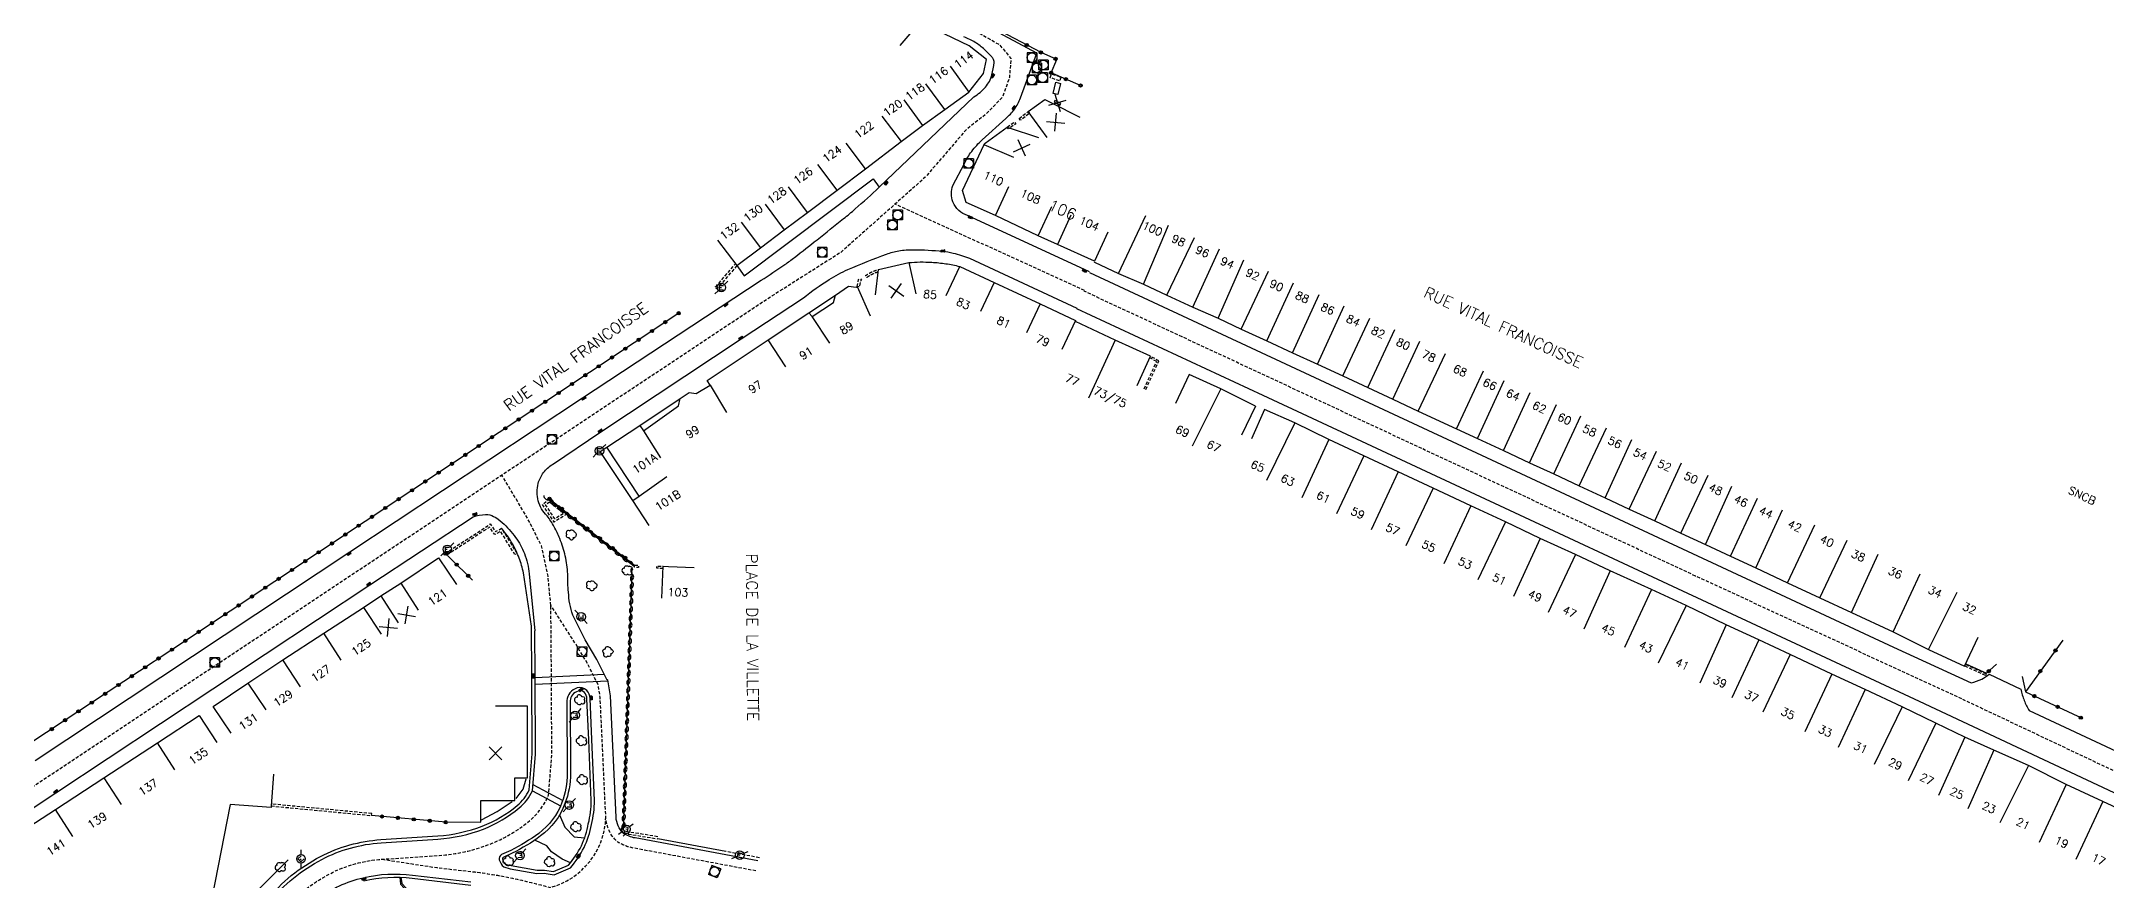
# Model space of a CAD drawing. Header units: millimetres. Extents: x 154000 to 155001, y 121000 to 122000.
# Drawn here: x 154175.8 to 154498.4, y 121514.3 to 121645.3 of the extents above; entities that cross this region are included whole.
import ezdxf
from ezdxf.enums import TextEntityAlignment as Align

# ---------------------------------------------------------------- set-up
doc = ezdxf.new("R2010")
doc.units = ezdxf.units.MM
doc.linetypes.add('DASHED', pattern=[0.75, 0.5, -0.25])
doc.layers.get('0').update_dxf_attribs({"linetype": 'CONTINUOUS'})
for name, color, linetype in [('W0001', 6, 'DASHED'), ('W0008', 7, 'CONTINUOUS'), ('W0017', 7, 'CONTINUOUS'), ('W0100', 7, 'CONTINUOUS'), ('W0112', 1, 'DASHED'), ('W0300', 7, 'CONTINUOUS'), ('W0302', 3, 'CONTINUOUS'), ('W0310', 3, 'CONTINUOUS'), ('W0322', 7, 'CONTINUOUS'), ('W0334', 7, 'CONTINUOUS'), ('W0400', 7, 'CONTINUOUS'), ('W0420', 7, 'CONTINUOUS'), ('W0471', 7, 'CONTINUOUS'), ('W0984', 7, 'CONTINUOUS'), ('W0989', 7, 'CONTINUOUS'), ('W0991', 7, 'CONTINUOUS'), ('W1102', 7, 'CONTINUOUS')]:
    doc.layers.add(name, color=color, linetype=linetype)
doc.styles.get("Standard").update_dxf_attribs({"font": 'romans.shx', "width": 0.85})

# ---------------------------------------------------------------- blocks, each defined once
blk = doc.blocks.new('t991o')
at = {"color": 0, "linetype": 'Continuous'}
for p, q in [((-1, 1), (1, -1)), ((-1, -1), (1, 1))]:
    blk.add_line(p, q, dxfattribs=at)
blk = doc.blocks.new('t322o')
at = {"color": 0, "linetype": 'Continuous'}
for radius in [0.25, 0.15]:
    blk.add_circle((0, 0), radius, dxfattribs=at)
blk = doc.blocks.new('t310o')
at = {"color": 0, "linetype": 'Continuous'}
for centre, start, end in [((-0.5, 0.38), 216.8699, 323.1304), ((0.5, -0.37), 36.8699, 143.1303)]:
    blk.add_arc(centre, 0.625, start, end, dxfattribs=at)
blk = doc.blocks.new('T400')
for p, q in [((-0.15, 0.3), (0.15, 0.3)), ((-0.15, -0.25), (-0.15, 0.3)), ((-0.15, 0.15), (0.15, 0.15)), ((-0.15, 0), (0.15, 0)), ((0.15, 0.3), (0.15, -0.25)), ((-0.15, -0.15), (0.15, -0.15)), ((-0.15, -0.25), (-0.15, -0.3)), ((-0.15, -0.3), (0.15, -0.3)), ((0.15, -0.3), (0.15, -0.25))]:
    blk.add_line(p, q)
blk = doc.blocks.new('T471')
for p, q in [((-0.333334, 0.333334), (-0.333334, -0.333334)), ((-0.333334, 0.333334), (0.333334, 0.333334)), ((-0.333334, 0), (0, 0)), ((0.500001, 0.500001), (1.000002, 1.000002)), ((-0.500001, -0.500001), (-1.000002, -1.000002)), ((-0.333334, -0.333334), (0.333334, -0.333334))]:
    blk.add_line(p, q)
blk.add_ellipse((0, 0), major_axis=(0.471405, 0.471405), ratio=1, start_param=5.4977871438, end_param=11.780972451)
blk = doc.blocks.new('T420')
for p, q in [((0.75, 0.75), (-0.75, 0.75)), ((-0.75, 0.75), (-0.75, -0.75)), ((0.75, 0.75), (0.75, -0.75)), ((0.75, -0.75), (-0.75, -0.75))]:
    blk.add_line(p, q)
blk.add_ellipse((0, 0), major_axis=(-0.53, 0.53), ratio=1, start_param=3.926991, end_param=10.210176)
blk = doc.blocks.new('T300')
for p, q in [((-0.8, 0.51), (-0.86, 0.34)), ((-0.86, 0.34), (-0.86, 0.17)), ((-0.86, 0.17), (-0.74, 0.06)), ((-0.69, 0.63), (-0.8, 0.51)), ((-0.8, -0.06), (-0.74, 0.06)), ((-0.74, 0.06), (-0.69, 0.11)), ((-0.57, 0.69), (-0.69, 0.63)), ((-0.46, 0.69), (-0.57, 0.69)), ((-0.29, 0.63), (-0.46, 0.69)), ((-0.29, 0.63), (-0.17, 0.74)), ((-0.23, 0.57), (-0.29, 0.63)), ((-0.17, 0.74), (-0.06, 0.8)), ((-0.06, 0.8), (0.06, 0.8)), ((0.06, 0.8), (0.23, 0.74)), ((0.23, 0.74), (0.34, 0.63)), ((0.34, 0.63), (0.4, 0.51)), ((0.46, 0.46), (0.34, 0.46)), ((0.4, 0.51), (0.4, 0.46)), ((0.57, 0.4), (0.46, 0.46)), ((0.57, 0.4), (0.69, 0.29)), ((0.69, 0.29), (0.74, 0.17)), ((0.74, 0.06), (0.69, -0.17)), ((0.74, 0.17), (0.74, 0.06)), ((-0.8, -0.17), (-0.8, -0.06)), ((-0.8, -0.23), (-0.8, -0.17)), ((-0.74, -0.34), (-0.8, -0.23)), ((-0.69, -0.4), (-0.74, -0.34)), ((-0.51, -0.46), (-0.69, -0.4)), ((-0.4, -0.46), (-0.51, -0.46)), ((-0.4, -0.46), (-0.34, -0.46)), ((-0.34, -0.46), (-0.34, -0.4)), ((-0.34, -0.51), (-0.34, -0.46)), ((-0.29, -0.63), (-0.34, -0.51)), ((-0.17, -0.74), (-0.29, -0.63)), ((-0.06, -0.8), (-0.17, -0.74)), ((0.06, -0.8), (-0.06, -0.8)), ((0.17, -0.74), (0.06, -0.8)), ((0.23, -0.69), (0.17, -0.74)), ((0.29, -0.46), (0.23, -0.46)), ((0.29, -0.63), (0.23, -0.69)), ((0.46, -0.4), (0.29, -0.46)), ((0.34, -0.51), (0.29, -0.63)), ((0.34, -0.51), (0.34, -0.46)), ((0.57, -0.34), (0.46, -0.4)), ((0.63, -0.29), (0.57, -0.34)), ((0.69, -0.17), (0.63, -0.29))]:
    blk.add_line(p, q)

msp = doc.modelspace()

# ---------------------------------------------------------------- linework, layer by layer
at = {"layer": 'W0001', "flags": 128}
for points in [[(154224.07, 121689.54), (154264.75, 121673), (154285.63, 121663.67), (154308.75, 121652.75), (154321.78, 121646.91), (154325.49, 121644.81), (154327.27, 121642.65), (154327.03, 121639.69), (154325.97, 121636.66), (154323.38, 121633.97), (154320.23, 121631.49), (154313.89, 121624.11), (154300.69, 121612.37), (154289.98, 121605.58), (154250.83, 121579.62), (154126.78, 121497.19), (154040.59, 121440.73), (154000, 121413.85)], [(154338.76, 121606.43), (154309.17, 121619.92)], [(154255.41, 121557.26), (154254.97, 121561.8), (154253.95, 121566.53), (154251.77, 121570.86), (154247.77, 121577.58)]]:
    msp.add_lwpolyline(points, dxfattribs=at)
at = {"layer": 'W0001'}
msp.add_lwpolyline([(154517.75, 121522.81), (154475.78, 121542.64), (154434.2, 121561.84), (154391.44, 121581.75), (154354.01, 121599.19), (154338.71, 121606.31)], dxfattribs=at)
at = {"layer": 'W0001', "flags": 128}
for points in [[(154319.28, 121273.93), (154289.51, 121308.04), (154270.67, 121329.62, -0.056308), (154268.01, 121333.47, -0.087018), (154267.11, 121336.19, 0.012223), (154266.42, 121340.22), (154266.58, 121361.17), (154266.76, 121379.78, 0.017346), (154266.7, 121382.28, 0.118048), (154265.14, 121387.44), (154258.84, 121401.74), (154247.46, 121427.51), (154242.66, 121438.26), (154239.67, 121444.95), (154229.4, 121468.13, 0.051521), (154222.2, 121480.7), (154218.09, 121486.07, 0.004942), (154213.96, 121491.35, -0.08744), (154212.11, 121494.74, -0.104253), (154211.08, 121503.53, -0.149203), (154213.41, 121509.27, -0.102243), (154220.83, 121515.31, -0.104403), (154229.06, 121517.61), (154237.95, 121518.2, 0.075501), (154245.8, 121519.93, 0.082682), (154252.13, 121523.66, 0.119658), (154255.07, 121527.65), (154255.56, 121533.95), (154255.51, 121546.24), (154255.41, 121557.26)], [(154287.45, 121515.79), (154268.3, 121519.36, -0.098651), (154265.75, 121520.38, -0.191217), (154264, 121524.12), (154263.11, 121542.94), (154262.81, 121544.82), (154261.2, 121548.07), (154259.36, 121551.13), (154255.41, 121557.26)], [(154229.06, 121517.61), (154237.62, 121516.3), (154243.13, 121515.67, -0.023057), (154249.42, 121514.65, -0.018173), (154255.28, 121513.19, 0.330252), (154264, 121524.12)]]:
    msp.add_lwpolyline(points, format="xyb", dxfattribs=at)
at = {"layer": 'W0008', "flags": 128}
for points in [[(154174.87, 121533.03), (154224, 121565.62), (154260.19, 121589.58), (154288.25, 121608.02, 0.006688), (154291.95, 121610.48, 0.015752), (154293.48, 121611.6, 0.001235), (154296.99, 121614.36, 0.001044), (154301.13, 121617.65, 0.011703), (154302.96, 121619.17, 0.005507), (154306.71, 121622.54), (154321.47, 121636.69, 0.098056), (154323.31, 121638.19, 0.108366), (154324.3, 121640.1, 0.044234), (154324.63, 121642.05, 0.156684), (154324.5, 121642.61, 0.053598), (154324.19, 121643.02, 0.018628), (154323.14, 121644.06, 0.047977), (154321.7, 121645.16, 0.043692), (154319.92, 121646.05)], [(154339.56, 121609.34), (154320.5, 121618.15, -0.114463), (154319.12, 121618.93, -0.114463), (154318.22, 121620.25, -0.093339), (154317.98, 121621.54, -0.093339), (154318.22, 121622.82), (154320, 121626.27, -0.022523), (154320.53, 121627.24, -0.022523), (154321.14, 121628.15, -0.024792), (154321.92, 121629.09, -0.024792), (154322.78, 121629.95), (154326.45, 121633.31, 0.035563), (154327.19, 121633.97, 0.035563), (154327.83, 121634.73, 0.035963), (154328.36, 121635.58, 0.035963), (154328.77, 121636.5), (154331.34, 121643.47), (154323.26, 121647.8)], [(154258.85, 121555.75, 0.116965), (154258.85, 121555.75, -0.084763), (154258.18, 121559.32, -0.019297), (154258.06, 121560.73, -0.019297), (154258.05, 121562.16, 0.041474), (154257.66, 121564.97, 0.041474), (154256.81, 121567.68, 0.029776), (154255.93, 121569.52, 0.029776), (154254.83, 121571.25, -0.135312), (154253.44, 121573.58, -0.135312), (154253.44, 121576.3, -0.09291), (154254.27, 121577.99, -0.09291), (154255.65, 121579.27), (154263.23, 121584.36), (154285.16, 121598.87), (154294.86, 121605.29, -0.026025), (154298.89, 121608.14, -0.038699), (154301.82, 121609.7, -0.013988), (154307.85, 121612.11, -0.04636), (154309.74, 121612.62, -0.044257), (154312.04, 121612.8, -0.022231), (154316.63, 121612.56, -0.039596), (154318.24, 121612.27, -0.023837), (154320.82, 121611.46), (154337.57, 121603.65)], [(154339.53, 121609.24), (154370.13, 121594.97), (154465.11, 121550.74), (154477.23, 121545.16, 0.0504), (154478.89, 121545.74, 0.04), (154480.06, 121546.5), (154485, 121544.18, 0.0335), (154485.53, 121542.38, 0.031), (154486.3, 121540.83), (154519.05, 121525.53)], [(154122.14, 121490.97), (154178.12, 121528), (154227.15, 121560.44), (154243.26, 121571.1, -0.078873), (154245.22, 121571.45, -0.122339), (154246.48, 121571.16, -0.075375), (154247.82, 121570.21, -0.03939), (154249.9, 121567.87, -0.072036), (154251.28, 121565.36, -0.062719), (154252.04, 121562.17), (154252.89, 121553.26)], [(154287.74, 121517.36), (154268.59, 121520.93, -0.091913), (154266.75, 121521.64, -0.18156), (154265.59, 121524.2), (154264.71, 121543.11), (154264.3, 121545.62), (154264.22, 121545.59), (154262.61, 121548.83), (154260.77, 121551.9), (154258.85, 121555.75)], [(154211.42, 121510.89, -0.102243), (154219.65, 121517.59, -0.104372), (154228.89, 121520.17), (154237.78, 121520.76, 0.075501), (154244.87, 121522.33, 0.082682), (154250.48, 121525.63, 0.107379), (154252.54, 121528.3), (154252.99, 121534.04), (154252.94, 121546.22), (154252.89, 121553.26)], [(154219, 121511.45, -0.100467), (154226.11, 121514.73, -0.090598), (154233.8, 121515.13), (154242.94, 121514.08, -0.023057)]]:
    msp.add_lwpolyline(points, format="xyb", dxfattribs=at)
msp.add_lwpolyline([(154516.45, 121520.09), (154469.18, 121542.24), (154366.66, 121590.01), (154337.56, 121603.54)], dxfattribs=at)
at = {"layer": 'W0008'}
msp.add_lwpolyline([(154258.46, 121516.29, 0.145272), (154261.74, 121523.05, 0.068293), (154262.22, 121526.81), (154261.82, 121536.29), (154261.55, 121542.7, 0.182909), (154261.01, 121543.98, 0.283041), (154259.53, 121544.36, 0.147871), (154258.39, 121543.59, 0.159396), (154257.93, 121542.4), (154257.97, 121531.01, -0.091479), (154257.15, 121526.47, -0.144361), (154253.51, 121521.65, -0.043172), (154249.18, 121519), (154247.73, 121518.34, 0.379219), (154247.36, 121517.5, 0.124821), (154248.05, 121516.41), (154249.08, 121516.12), (154253.22, 121515.38), (154254.38, 121515.43), (154255.91, 121515.18)], format="xyb", close=True, dxfattribs=at)
for points in [[(154256.78, 121524.55), (154257.59, 121522.63), (154259.06, 121521.11), (154260.69, 121520.96)], [(154258.48, 121517.07), (154257.18, 121517.64), (154255.51, 121518.75), (154254.79, 121519.7), (154252.9, 121520.61)]]:
    msp.add_lwpolyline(points, dxfattribs=at)
at = {"layer": 'W0017', "flags": 128}
for points in [[(154284.47, 121610.32), (154285.61, 121608.72), (154305.73, 121623.86), (154306.71, 121622.54)], [(154295.72, 121602.92), (154299.86, 121605.71)], [(154269.3, 121585.34), (154275.59, 121589.54)], [(154268.2, 121573.62), (154263.13, 121581.29), (154264.18, 121581.96)]]:
    msp.add_lwpolyline(points, dxfattribs=at)
msp.add_lwpolyline([(154252.38, 121554), (154251.14, 121562.32, 0.038021), (154250.45, 121564.65, 0.038021), (154249.42, 121566.85, 0.023292), (154248.62, 121568.11, 0.023292), (154247.71, 121569.29)], format="xyb", dxfattribs=at)
at = {"layer": 'W0100'}
for p, q in [((154355.13, 121593.29), (154352.97, 121588.78)), ((154365.45, 121588.35), (154363.29, 121583.84))]:
    msp.add_line(p, q, dxfattribs=at)
at = {"layer": 'W0100', "flags": 128}
for points in [[(154281.45, 121614.31), (154284.47, 121610.32), (154288.15, 121613.11), (154291.86, 121615.91), (154295.51, 121618.61), (154300.13, 121622.09), (154304.57, 121625.44), (154310.11, 121629.67), (154313.48, 121632.18), (154316.93, 121634.67), (154320.71, 121637.41), (154323, 121640.3), (154323.47, 121642.48), (154320.75, 121644.62), (154313.05, 121648.34), (154309.9, 121644.69)], [(154332.91, 121630.32), (154329.96, 121634.36), (154332.57, 121636.26), (154333.59, 121635.74), (154338.04, 121633.47)], [(154340.3, 121610.99), (154334.55, 121613.63), (154331.54, 121614.99), (154324.87, 121618.14), (154320.29, 121620.18), (154319.7, 121622.03), (154323.07, 121629.22), (154323.08, 121629.22)], [(154323.06, 121629.23), (154323.25, 121629.41), (154326.7, 121631.95), (154326.84, 121631.9), (154331.58, 121630.32)], [(154340.27, 121610.88), (154340.33, 121610.86), (154344.08, 121609.1), (154347.96, 121607.43), (154351.62, 121605.68), (154355.69, 121603.83), (154359.62, 121602.09), (154363.22, 121600.4), (154367.22, 121598.56), (154371.27, 121596.71), (154375.17, 121594.93), (154379.09, 121593.08), (154383.01, 121591.26), (154386.93, 121589.44), (154390.86, 121587.58), (154396.89, 121584.8), (154400.12, 121583.31), (154404.19, 121581.44), (154408.26, 121579.54), (154412.06, 121577.78), (154416.04, 121575.91), (154420.07, 121574.06), (154423.81, 121572.29), (154427.83, 121570.44), (154431.89, 121568.53), (154435.73, 121566.77), (154439.66, 121564.93), (154443.62, 121563.11), (154448.58, 121560.79), (154453.59, 121558.41), (154458.58, 121556.14), (154465.06, 121553.13), (154470.61, 121550.37), (154476.23, 121547.77), (154478.33, 121552.31)], [(154279.81, 121592.38), (154289.35, 121598.7), (154295.72, 121602.92), (154296.24, 121602.37), (154299.54, 121604.55), (154299.86, 121605.71), (154301.92, 121607.08), (154303.1, 121606.97), (154303.26, 121607.04), (154305.27, 121602.46)], [(154346.97, 121591.61), (154349.06, 121596.15), (154343.57, 121598.69), (154337.36, 121601.6)], [(154270.77, 121569.73), (154268.2, 121573.62), (154269.23, 121574.3), (154264.18, 121581.96), (154269.3, 121585.34), (154269.86, 121584.51), (154275.34, 121588.44), (154275.59, 121589.54), (154277.02, 121590.49), (154278.11, 121590.34), (154280.29, 121591.65), (154279.84, 121592.37)], [(154365.45, 121588.35), (154360.05, 121591.05), (154355.13, 121593.29)], [(154503.64, 121523.93), (154497.83, 121526.63), (154492.1, 121529.31), (154486.19, 121532.24), (154480.79, 121534.65), (154476.27, 121536.7), (154471.74, 121538.87), (154466.45, 121541.42), (154460.68, 121544.1), (154455.51, 121546.54), (154448.98, 121549.61), (154444.08, 121551.88), (154438.98, 121554.2), (154432.71, 121557.24), (154427.31, 121559.74), (154420.87, 121562.65), (154415.43, 121565.2), (154409.93, 121567.71), (154404.51, 121570.29), (154399.09, 121572.81), (154393.2, 121575.58), (154387.73, 121578.1), (154382.37, 121580.61), (154376.91, 121583.14), (154371.59, 121585.75), (154366.85, 121587.82), (154364.85, 121583.24)], [(154205.47, 121537.31), (154202.68, 121541.46), (154208.09, 121545.1), (154213.54, 121548.74), (154219.95, 121552.9), (154226.14, 121556.93), (154228.87, 121558.74), (154231.98, 121560.7), (154237.87, 121564.67), (154240.67, 121560.53)], [(154272.73, 121558.39), (154272.96, 121563.38), (154273.8, 121563.34), (154277.79, 121563.16)], [(154161.38, 121508.57), (154158.62, 121512.74), (154163.33, 121515.86), (154167.6, 121518.64), (154172.82, 121522.01), (154178.02, 121525.38), (154185.59, 121530.34), (154193.96, 121535.78), (154200.49, 121540.04), (154203.22, 121535.85)]]:
    msp.add_lwpolyline(points, dxfattribs=at)
for points in [[(154335.02, 121638.76), (154334.61, 121637.01), (154333.85, 121637.19), (154334.26, 121638.94)], [(154334.02, 121635.88), (154334.93, 121635.39), (154335.06, 121635.62), (154334.15, 121636.12)]]:
    msp.add_lwpolyline(points, close=True, dxfattribs=at)
msp.add_lwpolyline([(154306.13, 121605.77), (154306.6, 121609.69), (154311.3, 121610.78, -0.018854), (154313.1, 121610.88, -0.018854), (154314.91, 121610.84, -0.022983), (154317.11, 121610.61, -0.022983), (154319.27, 121610.18), (154324.65, 121607.66), (154331.83, 121604.36), (154337.35, 121601.72)], format="xyb", dxfattribs=at)
at = {"layer": 'W0100'}
for points in [[(154239.15, 121523.45), (154244.47, 121523.38), (154244.47, 121526.78), (154246.76, 121526.78), (154249.81, 121526.78), (154249.81, 121530.32), (154251.76, 121530.32), (154251.76, 121541.54), (154246.76, 121541.54)], [(154212.1, 121530.92), (154211.73, 121525.93), (154211.72, 121525.71), (154205.34, 121526.18), (154199.12, 121494.53), (154194.21, 121495.5)], [(154282.74, 121518.81), (154272.1, 121520.8), (154272.1, 121520.8)]]:
    msp.add_lwpolyline(points, dxfattribs=at)
at = {"layer": 'W0112', "flags": 128}
for points in [[(154334.88, 121639.16), (154333.42, 121639.66), (154333.63, 121640.25), (154335.08, 121639.75)], [(154326.7, 121631.95), (154327.82, 121632.76), (154328.03, 121632.48), (154326.9, 121631.66)], [(154328.55, 121633.29), (154329.96, 121634.36), (154330.17, 121634.07), (154328.76, 121633.01)], [(154303.26, 121607.04), (154303.45, 121608.12), (154303.74, 121608.31), (154303.94, 121608.02), (154303.78, 121607.91), (154303.61, 121606.97)], [(154255.2, 121573.9), (154258.06, 121571.6), (154255.94, 121570.26), (154254.11, 121573.03)], [(154255.2, 121573.44), (154257.45, 121571.63), (154256.04, 121570.75), (154254.59, 121572.96)], [(154238.92, 121565.35), (154245.96, 121569.97), (154246.76, 121568.77), (154247.71, 121569.29), (154250.08, 121565.39), (154249.78, 121565.21), (154247.58, 121568.82), (154246.64, 121568.31), (154245.86, 121569.48), (154239.11, 121565.06)], [(154268.48, 121563.56), (154269.1, 121563.52), (154269.08, 121563.17), (154268.46, 121563.21)]]:
    msp.add_lwpolyline(points, close=True, dxfattribs=at)
for points in [[(154284.47, 121610.32), (154281.51, 121606.85), (154281.26, 121606.69), (154281.07, 121606.99), (154281.27, 121607.12), (154284.25, 121610.61)], [(154272.95, 121563.03), (154271.96, 121563.05), (154271.97, 121563.41), (154272.96, 121563.38)]]:
    msp.add_lwpolyline(points, dxfattribs=at)
msp.add_lwpolyline([(154306.55, 121609.31, 0.05289), (154306.23, 121609.21, 0.020996), (154305.79, 121609.04, 0.025766), (154305.27, 121608.78, 0.025766), (154304.78, 121608.47), (154304.57, 121608.76, -0.025766), (154305.09, 121609.09, -0.025766), (154305.64, 121609.37, -0.020996), (154306.11, 121609.55, -0.020996), (154306.6, 121609.69)], format="xyb", dxfattribs=at)
at = {"layer": 'W0112'}
for points in [[(154348.1, 121591.09), (154350.05, 121595.33), (154348.96, 121595.93)], [(154348.33, 121590.99), (154350.38, 121595.43), (154349.06, 121596.15)], [(154476.24, 121547.8), (154479.55, 121546.3), (154479.65, 121546.52), (154476.35, 121548.03)], [(154211.73, 121525.93), (154227.42, 121524.44), (154227.44, 121524.74), (154211.76, 121526.23)], [(154272.1, 121521.13), (154267.55, 121521.87), (154267.5, 121521.55), (154272.1, 121520.8)], [(154287.98, 121517.85), (154282.74, 121518.81)]]:
    msp.add_lwpolyline(points, dxfattribs=at)
at = {"layer": 'W0302'}
msp.add_lwpolyline([(154221.93, 121453.06), (154215.16, 121469.57), (154216.86, 121475.2), (154215.94, 121480.94), (154211.96, 121485.8), (154207.41, 121493.08), (154206.06, 121502.01), (154207.28, 121507.63), (154209.68, 121512.86), (154214.4, 121517.52)], dxfattribs=at)
at = {"layer": 'W0310', "flags": 128}
msp.add_lwpolyline([(154255.1, 121573.77), (154257.96, 121571.47), (154268.38, 121563.43)], dxfattribs=at)
at = {"layer": 'W0310'}
msp.add_lwpolyline([(154266.75, 121522.21), (154268.12, 121562.23)], dxfattribs=at)
at = {"layer": 'W0322'}
msp.add_line((154491.59, 121551.84), (154485.71, 121543.75), dxfattribs=at)
at = {"layer": 'W0322', "flags": 128}
for points in [[(154338.15, 121638.44), (154333.55, 121640.42), (154334.45, 121642.51), (154331.99, 121643.58), (154320.48, 121649.63), (154309.72, 121654.74), (154278.8, 121670.06), (154267.25, 121675.16), (154263.28, 121676.95), (154259.42, 121678.58), (154241.94, 121686.01), (154225.42, 121693.03), (154224.39, 121690.41), (154221.6, 121682.98), (154220.9, 121681.1), (154218.11, 121673.66)], [(154275.38, 121602.88), (154198.34, 121551.74), (154169.47, 121532.66), (154166.76, 121531.1)], [(154255.2, 121573.9), (154258.06, 121571.6), (154268.48, 121563.56)], [(154238.92, 121565.35), (154239.61, 121564.68), (154243.2, 121561.21)], [(154476.43, 121548.11), (154479.64, 121546.66), (154481.2, 121548.05)], [(154485.2, 121546.14), (154485.71, 121543.75), (154494.58, 121539.63)]]:
    msp.add_lwpolyline(points, dxfattribs=at)
at = {"layer": 'W0322'}
msp.add_lwpolyline([(154238.99, 121523.39), (154227.42, 121524.44)], dxfattribs=at)
at = {"layer": 'W0334', "flags": 128}
for points in [[(154211.03, 121511.2, -0.102243), (154219.42, 121518.04, -0.104367), (154228.86, 121520.67), (154237.75, 121521.26, 0.075501), (154244.69, 121522.79, 0.082682), (154250.16, 121526.01, 0.104273), (154252.05, 121528.43), (154252.49, 121534.06), (154252.44, 121546.22), (154252.38, 121554)], [(154226.22, 121514.25, -0.090641), (154233.74, 121514.64), (154242.89, 121513.58, -0.023057)]]:
    msp.add_lwpolyline(points, format="xyb", dxfattribs=at)
at = {"layer": 'W0334'}
for points in [[(154263.78, 121546.47), (154252.95, 121545.94)], [(154264.33, 121545.44), (154252.95, 121544.88)], [(154249.99, 121527.1), (154251.09, 121528.54), (154251.56, 121530.16)], [(154252.62, 121529.26), (154257.26, 121526.76)], [(154244.58, 121523.76), (154247.03, 121525.07), (154249.35, 121526.61)], [(154252.54, 121528.3), (154256.94, 121525.94)], [(154231.8, 121514.76), (154231.95, 121513.71), (154235.59, 121509.79), (154236.85, 121507.65), (154239.82, 121500.84), (154245.74, 121487.32), (154260.96, 121452.46)], [(154231.99, 121514.79), (154232.14, 121513.8), (154235.75, 121509.91), (154237.03, 121507.74), (154240, 121500.92), (154245.93, 121487.4), (154261.02, 121452.81)]]:
    msp.add_lwpolyline(points, dxfattribs=at)
msp.add_lwpolyline([(154258.16, 121516.7, 0.143637), (154261.26, 121523.16, 0.068609), (154261.72, 121526.79), (154261.32, 121536.27), (154261.05, 121542.68, 0.182909), (154260.65, 121543.63, 0.283041), (154259.68, 121543.88, 0.147871), (154258.78, 121543.28, 0.157175), (154258.43, 121542.39), (154258.47, 121531.01, -0.091479), (154257.62, 121526.3, -0.144361), (154253.81, 121521.25, -0.043246), (154249.39, 121518.55), (154247.94, 121517.88, 0.379219), (154247.84, 121517.65, 0.110336), (154248.31, 121516.85), (154249.19, 121516.61), (154253.25, 121515.89), (154254.41, 121515.93), (154255.84, 121515.7)], format="xyb", close=True, dxfattribs=at)
at = {"layer": 'W1102'}
for p, q in [((154344.08, 121609.1), (154348.33, 121618.15)), ((154347.96, 121607.43), (154351.9, 121616.62)), ((154351.62, 121605.68), (154355.93, 121614.7)), ((154355.69, 121603.83), (154359.83, 121612.93)), ((154359.62, 121602.09), (154363.65, 121611.24)), ((154363.22, 121600.4), (154367.48, 121609.44)), ((154367.22, 121598.56), (154371.39, 121607.65)), ((154371.27, 121596.71), (154375.43, 121605.8)), ((154375.17, 121594.93), (154379.32, 121604.03)), ((154379.09, 121593.08), (154383.35, 121602.13)), ((154383.01, 121591.26), (154387.23, 121600.33)), ((154343.57, 121598.69), (154339.38, 121589.61)), ((154386.93, 121589.44), (154391.14, 121598.51)), ((154390.86, 121587.58), (154395.15, 121596.61)), ((154396.89, 121584.8), (154401.07, 121593.89)), ((154360.05, 121591.05), (154355.58, 121582.11)), ((154400.12, 121583.31), (154404.31, 121592.39)), ((154404.19, 121581.44), (154408.37, 121590.52)), ((154408.26, 121579.54), (154412.5, 121588.6)), ((154371.59, 121585.75), (154367.19, 121576.77)), ((154412.06, 121577.78), (154416.26, 121586.85)), ((154416.04, 121575.91), (154420.28, 121584.97)), ((154376.91, 121583.14), (154372.71, 121574.07)), ((154382.37, 121580.61), (154378.14, 121571.55)), ((154420.07, 121574.06), (154424.24, 121583.15)), ((154423.81, 121572.29), (154428.08, 121581.34)), ((154387.73, 121578.1), (154383.54, 121569.03)), ((154427.83, 121570.44), (154432.01, 121579.53)), ((154431.89, 121568.53), (154436.16, 121577.57)), ((154393.2, 121575.58), (154388.95, 121566.53)), ((154435.73, 121566.77), (154439.89, 121575.86)), ((154399.09, 121572.81), (154394.87, 121563.75)), ((154439.66, 121564.93), (154443.89, 121574)), ((154443.62, 121563.11), (154447.8, 121572.2)), ((154404.51, 121570.29), (154400.22, 121561.26)), ((154409.93, 121567.71), (154405.77, 121558.62)), ((154448.58, 121560.79), (154452.82, 121569.85)), ((154415.43, 121565.2), (154411.19, 121556.14)), ((154453.59, 121558.41), (154457.88, 121567.45)), ((154458.58, 121556.14), (154462.73, 121565.23)), ((154420.87, 121562.65), (154416.74, 121553.54)), ((154465.06, 121553.13), (154469.27, 121562.2)), ((154427.31, 121559.74), (154423.11, 121550.66)), ((154470.61, 121550.37), (154475.07, 121559.32)), ((154432.71, 121557.24), (154428.35, 121548.24)), ((154438.98, 121554.2), (154434.85, 121545.09)), ((154444.08, 121551.88), (154439.87, 121542.81)), ((154448.98, 121549.61), (154444.73, 121540.56)), ((154455.51, 121546.54), (154451.25, 121537.49)), ((154460.68, 121544.1), (154456.46, 121535.04)), ((154466.45, 121541.42), (154462.11, 121532.41)), ((154471.74, 121538.87), (154467.42, 121529.85)), ((154476.27, 121536.7), (154472.14, 121527.59)), ((154480.79, 121534.65), (154476.72, 121525.51)), ((154486.19, 121532.24), (154481.74, 121523.29)), ((154492.1, 121529.31), (154487.87, 121520.24)), ((154497.83, 121526.63), (154493.61, 121517.57))]:
    msp.add_line(p, q, dxfattribs=at)
at = {"layer": 'W1102', "flags": 128}
for points in [[(154316.93, 121634.67), (154314, 121638.72)], [(154317.77, 121641.46), (154320.71, 121637.41)], [(154310.52, 121636.21), (154313.48, 121632.18)], [(154307.1, 121633.67), (154310.11, 121629.67)], [(154304.57, 121625.44), (154301.55, 121629.42)], [(154323.06, 121629.23), (154327.65, 121627.25)], [(154300.13, 121622.09), (154297.12, 121626.09)], [(154295.51, 121618.61), (154292.52, 121622.62)], [(154324.87, 121618.14), (154326.95, 121622.69)], [(154288.86, 121619.91), (154291.86, 121615.91)], [(154331.54, 121614.99), (154333.64, 121619.53)], [(154285.14, 121617.1), (154288.15, 121613.11)], [(154336.62, 121618.18), (154334.55, 121613.63)], [(154342.39, 121615.53), (154340.3, 121610.99)], [(154311.3, 121610.78), (154312.42, 121605.91)], [(154317.15, 121605.65), (154319.27, 121610.18)], [(154324.65, 121607.66), (154322.54, 121603.13)], [(154331.83, 121604.36), (154329.71, 121599.83)], [(154298.99, 121598.2), (154296.24, 121602.37)], [(154337.35, 121601.72), (154335.2, 121597.21)], [(154292.11, 121594.53), (154289.35, 121598.7)], [(154280.29, 121591.65), (154282.87, 121587.37)], [(154269.86, 121584.51), (154272.55, 121580.3)], [(154269.23, 121574.3), (154273.53, 121577.38)], [(154228.87, 121558.74), (154231.58, 121554.54)], [(154231.98, 121560.7), (154234.71, 121556.51)], [(154226.14, 121556.93), (154228.89, 121552.75)], [(154222.68, 121548.71), (154219.95, 121552.9)], [(154216.29, 121544.56), (154213.54, 121548.74)], [(154208.09, 121545.1), (154210.88, 121540.95)], [(154196.68, 121531.59), (154193.96, 121535.78)], [(154185.59, 121530.34), (154188.32, 121526.16)], [(154180.75, 121521.19), (154178.02, 121525.38)]]:
    msp.add_lwpolyline(points, dxfattribs=at)

# ---------------------------------------------------------------- block references
at = {"layer": 'W0300'}
for p in [(154258.64, 121568.26), (154261.83, 121560.31)]:
    msp.add_blockref('T300', p, dxfattribs=at)
for p, rotation in [((154267.46, 121562.71), 33.37647777231293), ((154264.34, 121550.07), 88.03177727224363), ((154259.87, 121542.54), 182.8120413635664), ((154260.14, 121536.15), 182.8120413635664), ((154260.27, 121530.06), 182.8120413635664), ((154259.28, 121522.71), 182.8120413635664), ((154213.28, 121516.42), 44.71712426407113), ((154248.71, 121517.37), 182.8120413635664), ((154255.16, 121517.25), 182.8120413635664)]:
    msp.add_blockref('T300', p, dxfattribs=dict(at, rotation=rotation))
at = {"layer": 'W0310'}
for p, rotation in [((154255.1, 121573.77), 321.2238622419978), ((154256.32, 121572.78), 321.2238622419978), ((154257.54, 121571.8), 321.2238622419978), ((154258.77, 121570.84), 322.3583469445884), ((154260.01, 121569.88), 322.3583469445884), ((154261.25, 121568.93), 322.3583469445884), ((154262.49, 121567.97), 322.3583469445884), ((154263.73, 121567.01), 322.3583469445884), ((154264.97, 121566.06), 322.3583469445884), ((154266.21, 121565.1), 322.3583469445884), ((154267.45, 121564.14), 322.3583469445884), ((154268.08, 121560.94), 88.03177727224352), ((154268.12, 121562.19), 88.03177727224352), ((154267.95, 121557.19), 88.03177727224352), ((154267.99, 121558.44), 88.03177727224352), ((154268.04, 121559.69), 88.03177727224352), ((154267.86, 121554.7), 88.03177727224352), ((154267.91, 121555.94), 88.03177727224352), ((154267.74, 121550.95), 88.03177727224352), ((154267.78, 121552.2), 88.03177727224352), ((154267.82, 121553.45), 88.03177727224352), ((154267.61, 121547.2), 88.03177727224352), ((154267.65, 121548.45), 88.03177727224352), ((154267.69, 121549.7), 88.03177727224352), ((154267.52, 121544.7), 88.03177727224352), ((154267.56, 121545.95), 88.03177727224352), ((154267.39, 121540.95), 88.03177727224352), ((154267.44, 121542.2), 88.03177727224352), ((154267.48, 121543.45), 88.03177727224352), ((154267.31, 121538.46), 88.03177727224352), ((154267.35, 121539.7), 88.03177727224352), ((154267.18, 121534.71), 88.03177727224352), ((154267.22, 121535.96), 88.03177727224352), ((154267.26, 121537.21), 88.03177727224352), ((154267.09, 121532.21), 88.03177727224352), ((154267.14, 121533.46), 88.03177727224352), ((154266.96, 121528.46), 88.03177727224352), ((154267.01, 121529.71), 88.03177727224352), ((154267.05, 121530.96), 88.03177727224352), ((154266.83, 121524.71), 88.03177727224352), ((154266.88, 121525.96), 88.03177727224352), ((154266.92, 121527.21), 88.03177727224352), ((154266.75, 121522.21), 88.03177727224352), ((154266.79, 121523.46), 88.03177727224352)]:
    msp.add_blockref('t310o', p, dxfattribs=dict(at, rotation=rotation))
at = {"layer": 'W0322'}
for p, rotation in [((154329.74, 121644.76), 152.2672641446246), ((154331.95, 121643.6), 152.2672641446246), ((154334.24, 121642.6), 156.4928997875956), ((154333.55, 121640.42), 66.71824151616809), ((154335.85, 121639.43), 156.7182415161679), ((154338.15, 121638.44), 156.7182415161679), ((154275.38, 121602.88), 213.5743343701969), ((154271.22, 121600.11), 213.5743343701969), ((154273.3, 121601.49), 213.5743343701969), ((154267.05, 121597.35), 213.5743343701969), ((154269.13, 121598.73), 213.5743343701969), ((154260.8, 121593.2), 213.5743343701969), ((154262.89, 121594.58), 213.5743343701969), ((154264.97, 121595.96), 213.5743343701969), ((154256.64, 121590.43), 213.5743343701969), ((154258.72, 121591.82), 213.5743343701969), ((154252.47, 121587.67), 213.5743343701969), ((154254.55, 121589.05), 213.5743343701969), ((154246.22, 121583.52), 213.5743343701969), ((154248.31, 121584.9), 213.5743343701969), ((154250.39, 121586.29), 213.5743343701969), ((154242.06, 121580.76), 213.5743343701969), ((154244.14, 121582.14), 213.5743343701969), ((154237.89, 121577.99), 213.5743343701969), ((154239.97, 121579.37), 213.5743343701969), ((154231.64, 121573.84), 213.5743343701969), ((154233.73, 121575.23), 213.5743343701969), ((154235.81, 121576.61), 213.5743343701969), ((154255.2, 121573.9), 321.223862241997), ((154227.48, 121571.08), 213.5743343701969), ((154229.56, 121572.46), 213.5743343701969), ((154257.15, 121572.33), 321.223862241997), ((154259.12, 121570.78), 322.3583469445887), ((154223.31, 121568.31), 213.5743343701969), ((154225.39, 121569.7), 213.5743343701969), ((154261.1, 121569.26), 322.3583469445887), ((154263.08, 121567.73), 322.3583469445887), ((154217.06, 121564.17), 213.5743343701969), ((154219.14, 121565.55), 213.5743343701969), ((154221.23, 121566.93), 213.5743343701969), ((154238.92, 121565.35), 315.9503081704099), ((154265.06, 121566.2), 322.3583469445887), ((154267.04, 121564.68), 322.3583469445887), ((154212.9, 121561.4), 213.5743343701969), ((154214.98, 121562.78), 213.5743343701969), ((154240.71, 121563.62), 315.9503081704107), ((154242.51, 121561.88), 315.9503081704107), ((154208.73, 121558.64), 213.5743343701969), ((154210.81, 121560.02), 213.5743343701969), ((154202.48, 121554.49), 213.5743343701969), ((154204.56, 121555.87), 213.5743343701969), ((154206.65, 121557.25), 213.5743343701969), ((154198.32, 121551.72), 213.461874754993), ((154200.4, 121553.11), 213.5743343701969), ((154194.14, 121548.97), 213.461874754993), ((154196.23, 121550.34), 213.461874754993), ((154490.42, 121550.22), 233.9736547477319), ((154187.89, 121544.83), 213.461874754993), ((154189.97, 121546.21), 213.461874754993), ((154192.06, 121547.59), 213.461874754993), ((154480, 121546.98), 41.62469501527305), ((154488.06, 121546.98), 233.9736547477319), ((154183.72, 121542.07), 213.461874754993), ((154185.8, 121543.45), 213.461874754993), ((154487.12, 121543.09), 335.0956869265573), ((154490.75, 121541.41), 335.0956869265573), ((154179.54, 121539.32), 213.461874754993), ((154181.63, 121540.7), 213.461874754993), ((154494.38, 121539.72), 335.0956869265573), ((154177.46, 121537.94), 213.461874754993), ((154229.03, 121524.29), 174.8312276093064), ((154231.52, 121524.07), 174.8312276093064), ((154234.01, 121523.84), 174.8312276093064), ((154236.5, 121523.62), 174.8312276093064), ((154238.99, 121523.39), 174.8312276093064)]:
    msp.add_blockref('t322o', p, dxfattribs=dict(at, rotation=rotation))
at = {"layer": 'W0400'}
for p, rotation in [((154324.42, 121639.98), 328.4585787129096), ((154327.74, 121634.93), 143.1689490777356), ((154307.76, 121623.22), 139.4778586265217), ((154320.91, 121617.85), 249.3560796314848), ((154316.66, 121612.6), 94.48906437948013), ((154338.73, 121609.52), 242.3299062040523), ((154282.74, 121604.2), 303.3475887263398), ((154285.1, 121599.01), 119.6488801497871), ((154260.56, 121589.6), 299.1913187968726), ((154263.16, 121584.5), 124.7551156461202), ((154243.58, 121571.5), 108.4218570000825), ((154223.9, 121565.32), 126.1828250862316), ((154226.98, 121560.58), 124.9157427928759), ((154252.69, 121546.19), 180.2334322734949), ((154260.11, 121544.09), 303.8621000729224), ((154261.7, 121542.78), 182.363174041904), ((154178.1, 121528.19), 124.4057958830713), ((154259.72, 121518.05), 143.0167761092172), ((154226.25, 121514.54), 114.793433347654)]:
    msp.add_blockref('T400', p, dxfattribs=dict(at, rotation=rotation))
at = {"layer": 'W0420'}
for p in [(154330.56, 121642.79), (154331.32, 121641.19), (154332.33, 121641.66), (154330.54, 121639.29), (154332.23, 121639.67), (154320.65, 121626.26), (154308.74, 121616.67), (154309.59, 121618.21), (154297.79, 121612.37), (154255.57, 121583.16), (154255.93, 121564.94), (154202.92, 121548.34)]:
    msp.add_blockref('T420', p, dxfattribs=at)
for p, rotation in [((154260.27, 121550.04), 88.03177727224363), ((154280.98, 121515.68), 338.9782743338764)]:
    msp.add_blockref('T420', p, dxfattribs=dict(at, rotation=rotation))
at = {"layer": 'W0471'}
for p in [(154282.04, 121606.89), (154263, 121581.4), (154239.24, 121566.01)]:
    msp.add_blockref('T471', p, dxfattribs=at)
for p, rotation in [((154260.14, 121555.48), 88.03177727224363), ((154259.21, 121540.08), 182.8120413635664), ((154258.29, 121526.07), 182.8120413635664), ((154267.13, 121522.3), 170.7814979256714), ((154250.58, 121518.18), 182.8120413635664), ((154284.92, 121518.25), 338.9782743338764), ((154216.39, 121517.69), 44.71712426407122)]:
    msp.add_blockref('T471', p, dxfattribs=dict(at, rotation=rotation))
at = {"layer": 'W0991'}
for p, rotation in [((154334.54, 121635.75), 331.4767966766423), ((154334.26, 121632.7), 39.83618491427699), ((154328.98, 121628.68), 69.26750930874172), ((154309.38, 121606.38), 9.87286006921801), ((154230.03, 121553.82), 39.55462644769609), ((154232.9, 121555.75), 34.75536741672779), ((154246.76, 121534.16), 0.001422085822891008)]:
    msp.add_blockref('t991o', p, dxfattribs=dict(at, rotation=rotation))

# ---------------------------------------------------------------- texts
at = {"layer": 'W0984'}
msp.add_text('SNCB', height=1.25, rotation=334.8373, dxfattribs=at).set_placement((154494.58, 121574.4), align=Align.MIDDLE)
at = {"layer": 'W0989'}
for s, rotation, p in [('106', 335.9676, (154335.32, 121619.02)), ('RUE VITAL FRANCOISSE', 335.3572, (154404.21, 121600.67)), ('RUE VITAL FRANCOISSE', 35.7674, (154259.31, 121596.11)), ('PLACE DE LA VILLETTE', 270.5079, (154286.9, 121552.28))]:
    msp.add_text(s, height=1.75, rotation=rotation, dxfattribs=at).set_placement(p, align=Align.MIDDLE)
at = {"layer": 'W0991'}
for s, rotation, p in [('114', 35.9565, (154319.9, 121642.48)), ('118', 35.9565, (154312.28, 121637.48)), ('116', 35.9565, (154315.95, 121640.03)), ('120', 35.9565, (154308.81, 121634.94)), ('122', 35.9565, (154304.31, 121631.53)), ('124', 35.9565, (154299.34, 121627.76)), ('128', 35.9565, (154290.71, 121621.28)), ('126', 35.9565, (154294.81, 121624.35)), ('110', 336.0442, (154324.54, 121623.93)), ('130', 35.9565, (154286.99, 121618.5)), ('108', 336.0442, (154330.34, 121621.09)), ('132', 35.9565, (154283.29, 121615.7)), ('104', 336.0442, (154339.51, 121616.85)), ('100', 336.761, (154349.37, 121616.07)), ('98', 334.4567, (154353.45, 121614.22)), ('96', 335.5098, (154357.18, 121612.49)), ('94', 336.1827, (154361.08, 121610.74)), ('92', 334.7876, (154365.04, 121608.93)), ('85', 354.5027, (154314.64, 121605.81)), ('90', 335.3885, (154368.76, 121607.21)), ('83', 336.0442, (154319.84, 121604.39)), ('88', 335.4226, (154372.78, 121605.37)), ('86', 335.4451, (154376.75, 121603.55)), ('89', 33.392, (154301.6, 121600.58)), ('81', 336.0442, (154326.15, 121601.47)), ('84', 334.7909, (154380.75, 121601.7)), ('82', 335.069, (154384.63, 121599.88)), ('91', 33.392, (154295.3, 121596.64)), ('79', 336.0442, (154332.26, 121598.6)), ('80', 335.0873, (154388.55, 121598.06)), ('78', 334.637, (154392.54, 121596.19)), ('77', 334.885, (154336.86, 121592.45)), ('68', 335.2869, (154397.43, 121593.91)), ('97', 33.392, (154287.34, 121591.37)), ('73/75', 335.2197, (154342.75, 121589.7)), ('66', 335.2287, (154402.07, 121591.78)), ('64', 335.2867, (154405.71, 121590.1)), ('62', 334.9573, (154409.82, 121588.19)), ('60', 335.1308, (154413.74, 121586.37)), ('99', 33.392, (154277.54, 121584.35)), ('69', 335.5, (154354.07, 121584.44)), ('58', 334.8866, (154417.66, 121584.54)), ('101A', 33.392, (154270.08, 121579.42)), ('67', 333.4392, (154358.95, 121582.1)), ('56', 335.3306, (154421.6, 121582.71)), ('54', 334.7152, (154425.57, 121580.86)), ('65', 336.384, (154365.82, 121579)), ('63', 333.8792, (154370.51, 121576.81)), ('52', 335.2906, (154429.37, 121579.09)), ('50', 334.7389, (154433.49, 121577.17)), ('101B', 33.392, (154273.69, 121573.65)), ('61', 335.1411, (154376.07, 121574.16)), ('48', 335.4073, (154437.35, 121575.38)), ('46', 334.9831, (154441.29, 121573.55)), ('59', 334.9388, (154381.45, 121571.66)), ('44', 335.2732, (154445.2, 121571.74)), ('57', 335.1941, (154386.9, 121569.13)), ('42', 334.9121, (154449.7, 121569.65)), ('40', 334.6387, (154454.73, 121567.28)), ('55', 334.8741, (154392.54, 121566.5)), ('53', 335.0373, (154398.22, 121563.85)), ('38', 335.4687, (154459.62, 121565.01)), ('51', 334.5805, (154403.57, 121561.33)), ('36', 335.0958, (154465.4, 121562.34)), ('121', 34.0187, (154237.72, 121558.54)), ('103', 357.9147, (154275.27, 121559.3)), ('49', 335.4066, (154409.14, 121558.73)), ('34', 333.5221, (154471.62, 121559.36)), ('47', 334.9051, (154414.54, 121556.23)), ('32', 335.2457, (154476.98, 121556.79)), ('125', 34.0187, (154225.77, 121550.72)), ('45', 335.658, (154420.59, 121553.45)), ('43', 335.1547, (154426.44, 121550.77)), ('41', 334.1135, (154432.13, 121548.07)), ('127', 34.0187, (154219.47, 121546.63)), ('39', 335.6055, (154438.02, 121545.3)), ('129', 34.0187, (154213.59, 121542.76)), ('37', 335.1186, (154442.95, 121543.04)), ('131', 34.0187, (154208.18, 121539.13)), ('35', 334.836, (154448.63, 121540.38)), ('33', 334.7483, (154454.47, 121537.63)), ('31', 335.0563, (154459.98, 121535.05)), ('135', 34.0187, (154200.34, 121533.72)), ('29', 334.2737, (154465.41, 121532.49)), ('137', 33.2033, (154192.5, 121528.87)), ('27', 334.3915, (154470.33, 121530.12)), ('25', 335.5982, (154475.02, 121527.93)), ('23', 335.9937, (154480.03, 121525.68)), ('139', 33.2033, (154184.55, 121523.68)), ('21', 333.574, (154485.36, 121523.16)), ('141', 33.2033, (154178.14, 121519.5)), ('19', 334.9714, (154491.37, 121520.27)), ('17', 335.0275, (154497.15, 121517.57))]:
    msp.add_text(s, height=1.25, rotation=rotation, dxfattribs=at).set_placement(p, align=Align.MIDDLE)

doc.saveas('drawing.dxf')
